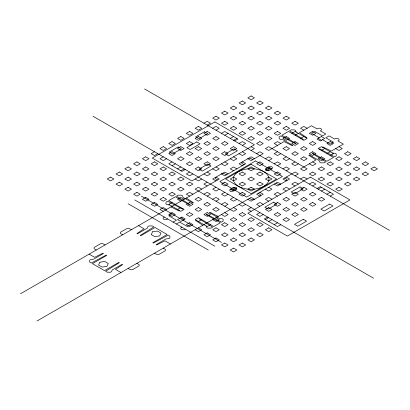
<?xml version="1.0" encoding="UTF-8"?>
<svg xmlns="http://www.w3.org/2000/svg" width="410" height="410" viewBox="0 0 410 410"><rect width="100%" height="100%" fill="white"/><g stroke="black" fill="none" stroke-linecap="round" stroke-linejoin="round"><path stroke-width="0.61" d="M154.483 151.741L151.188 153.642L154.483 155.544L157.778 153.642M203.903 123.21L207.199 121.304L210.489 123.21L207.199 125.111M163.267 156.815L159.972 158.716L163.267 160.617L166.562 158.716M212.687 128.279L215.983 126.377L219.278 128.279L215.983 130.18M172.051 161.883L168.756 163.785L181.932 171.395L185.228 169.494M221.472 133.352L224.767 131.451L237.943 139.057L234.648 140.958M172.051 165.691L175.347 163.785M224.767 135.254L228.062 133.352M177.545 168.858L180.841 166.957M230.261 138.426L233.551 136.525M180.841 170.76L184.136 168.858M233.551 140.328L236.847 138.426M189.625 172.031L186.33 173.932L189.625 175.834L192.92 173.932M239.045 143.495L242.341 141.593L245.636 143.495L242.341 145.401M201.705 179.006L198.409 180.907L195.114 179.006M251.125 150.47L254.42 148.569L251.125 146.667M172.051 202.463L168.761 204.364L180.841 211.34L184.136 209.438L168.756 200.562L175.347 196.759L189.62 205L190.173 204.682L176.443 196.123L178.089 195.175L181.384 195.175L182.486 195.806L183.034 197.394L192.915 203.099L193.464 202.781L186.33 198.025M207.199 182.173L203.903 184.075L207.199 185.976M256.614 153.642L259.909 151.741L263.205 153.642L251.125 160.617L247.83 158.716A2.332 1.343 0 0 1 251.125 158.716L252.77 159.664M291.761 133.352L295.051 131.451L307.136 138.426L303.841 140.328L288.466 131.451L281.88 135.254L296.153 143.495L295.605 143.813L280.778 135.889L279.133 136.837L279.133 138.739L280.23 139.374L282.977 139.692L292.858 145.396L292.309 145.714L284.074 141.593L268.699 150.47L265.403 148.569L268.699 146.667L307.136 168.858L303.841 170.76L300.545 168.858L315.92 159.982L308.786 155.226L309.335 154.908L319.216 160.617L319.764 162.201L320.866 162.837L324.161 162.837L325.806 161.883L312.077 153.325L312.63 153.007L326.903 161.248L333.494 157.445L318.114 148.569L321.409 146.667L333.489 153.642L330.199 155.544M20.5 293.765L219.278 179.006L215.983 177.099A2.332 1.343 0 0 0 215.983 179.006L217.628 179.954M295.051 135.254L298.347 133.352M164.364 217.049L163.815 217.361A2.332 1.343 0 0 0 163.815 219.268A2.332 1.343 0 0 0 167.111 219.268L167.659 218.95M177.545 209.438L180.841 207.537M203.903 194.222L207.199 192.321L210.489 194.222L207.199 196.123M215.983 187.247L212.687 189.148L215.983 191.05L219.278 189.148M265.403 158.716L268.699 156.815L271.989 158.716L268.699 160.617M277.483 151.741L274.188 153.642L277.483 155.544L280.778 153.642M300.545 138.426L303.841 136.525M172.051 213.876L168.761 215.778L176.449 220.216L173.153 222.117M179.739 210.709L179.19 211.027L170.955 206.901M183.034 208.808L182.486 209.12L167.659 201.197L166.009 202.15L166.009 204.052L167.111 204.682L169.853 205M302.744 139.692L303.292 139.374L289.568 130.816L291.213 129.862L294.508 129.862L295.605 130.498L296.153 132.082M306.039 137.791L306.588 137.473L299.449 132.717L311.528 125.742L317.017 128.914L317.565 128.596A2.332 1.343 0 0 1 320.861 128.596A2.332 1.343 0 0 1 320.861 130.498L320.312 130.816L325.801 133.988L322.511 135.889L314.824 131.451L311.528 133.352L319.216 137.791M212.687 199.296L215.983 197.389L219.278 199.296L215.983 201.197M224.767 192.321L221.472 194.222L224.767 196.123L228.062 194.222M274.188 163.785L277.483 161.883L280.778 163.785L277.483 165.691M286.267 156.815L282.972 158.716L286.267 160.617L289.562 158.716M176.449 224.024L179.739 222.117L187.426 226.556L190.722 224.654M181.937 227.191L181.389 227.509A2.332 1.343 0 0 0 181.389 229.41A2.332 1.343 0 0 0 184.684 229.41L185.233 229.093M221.472 204.364L224.767 202.463L228.062 204.364L224.767 206.266M233.551 197.389L230.261 199.296L233.551 201.197L236.847 199.296M282.972 168.858L286.267 166.957L289.562 168.858L286.267 170.76M295.051 161.883L291.761 163.785L295.051 165.691L298.347 163.785M196.211 220.221L195.662 220.534L202.801 225.29M199.506 218.315L198.958 218.632L212.682 227.191L211.037 228.144L207.742 228.144L206.645 227.509L206.097 225.925M319.216 149.204L319.764 148.886L334.591 156.81L336.241 155.861L336.241 153.955L335.139 153.325L332.397 153.007M322.511 147.298L323.059 146.985L331.295 151.105L343.375 144.13L337.886 140.963L338.434 140.645A2.332 1.343 0 0 0 338.434 138.744A2.332 1.343 0 0 0 335.139 138.744L334.591 139.057L329.097 135.889L325.801 137.791L333.489 142.229L330.199 144.13L322.511 139.692M198.409 221.487L201.705 219.581M321.409 150.47L324.705 148.569M36.972 321.03L251.125 197.389L254.42 199.296A2.332 1.343 0 0 1 251.125 199.296L249.48 198.343M326.903 153.642L330.199 151.741M210.489 224.654L207.199 226.556L195.114 219.581L198.409 217.679L213.784 226.561L220.37 222.753L206.097 214.512L206.645 214.194L221.472 222.123L223.117 221.169L223.117 219.268L222.02 218.632L219.273 218.315L209.392 212.611L209.94 212.293L218.176 216.413M245.636 204.364L242.341 206.266L239.045 204.364M295.051 175.834L298.347 173.932L295.051 172.031L282.972 179.006L286.267 180.907A2.332 1.343 0 0 0 286.267 179.006L284.622 178.053M251.125 207.537L247.83 209.438L251.125 211.34M300.545 179.006L303.841 177.099L307.136 179.006M259.909 212.611L256.614 214.512L259.909 216.413L263.205 214.512M309.33 184.075L312.625 182.173L315.92 184.075L312.625 185.976M267.602 217.049L264.306 218.95L277.483 226.561L280.778 224.659M317.022 188.518L320.318 186.617L333.494 194.222L330.199 196.123M265.403 219.581L268.699 217.679M318.114 189.148L321.409 187.247M268.699 221.487L271.989 219.581M321.409 191.05L324.705 189.148M274.188 224.654L277.483 222.753M326.903 194.222L330.199 192.321M307.136 128.279L303.841 126.377L300.545 128.279L303.841 130.18M338.983 146.667L342.278 148.569L338.983 150.47L335.687 148.569M318.114 138.426L321.409 140.328M280.778 143.495L277.483 141.593L274.188 143.495L277.483 145.401M312.625 161.883L315.92 163.785L312.625 165.691L309.33 163.785M144.597 88.97L389.5 230.364M242.341 151.741L245.636 153.642L242.341 155.544L239.045 153.642M254.42 158.716L251.125 156.815L239.045 163.785L242.341 165.691M286.267 177.099L289.562 179.006L277.483 185.976L274.188 184.075M298.347 184.075L295.051 182.173L291.761 184.075L295.051 185.976M233.551 156.815L236.847 158.716L233.551 160.617L230.261 158.716M289.562 189.148L286.267 187.247L282.972 189.148L286.267 191.05M243.986 164.738L242.341 163.785A2.332 1.343 0 0 1 242.341 161.883L245.636 163.785L224.767 175.834L221.472 173.932A2.332 1.343 0 0 1 224.767 173.932L226.417 174.88M275.833 183.126L277.483 184.075A2.332 1.343 0 0 0 280.778 184.075L277.483 182.173L256.614 194.222L259.909 196.123A2.332 1.343 0 0 0 259.909 194.222L258.264 193.269M224.767 161.883L228.062 163.785L224.767 165.691L221.472 163.785M236.847 168.858L233.551 166.957L230.261 168.858L233.551 170.76M268.699 187.247L271.989 189.148L268.699 191.05L265.403 189.148M280.778 194.222L277.483 192.321L274.188 194.222L277.483 196.123M215.983 166.957L219.278 168.858L215.983 170.76L212.687 168.858M228.062 173.932L224.767 172.031L212.687 179.006L215.983 180.907M259.909 192.321L263.205 194.222L251.125 201.197L247.83 199.296M271.989 199.296L268.699 197.389L265.403 199.296L268.699 201.197M207.199 172.031L210.489 173.932L207.199 175.834L203.903 173.932M263.205 204.364L259.909 202.463L256.614 204.364L259.909 206.266M92.983 116.235L373.577 278.231M201.705 189.148L198.409 187.247L195.114 189.148L233.551 211.34L236.847 209.438L233.551 207.537M192.92 194.222L189.625 192.321L186.33 194.222L189.625 196.123M224.767 212.611L228.062 214.512L224.767 216.413L221.472 214.512M184.136 199.296L180.841 197.389L177.545 199.296L180.841 201.197M215.983 217.679L219.278 219.581L215.983 221.487L212.687 219.581M166.562 209.438L163.267 207.537L159.972 209.438L163.267 211.34M180.841 217.679L184.136 219.581M198.409 227.827L201.705 229.728L198.409 231.629L195.114 229.728M141.301 196.123L221.472 242.412M134.711 199.931L214.881 246.215M128.12 203.734L208.29 250.018M138.559 225.608L144.053 228.78L136.914 233.536L137.463 233.849L147.349 228.144L147.897 226.561L148.994 225.925L152.289 225.925L153.934 226.879L140.21 235.437L140.758 235.755L155.036 227.509L167.116 234.484L152.838 242.725L153.386 243.043L168.213 235.12L169.858 236.068L169.858 237.974L168.761 238.605L166.014 238.922L156.133 244.632L156.681 244.944L164.917 240.824L170.406 243.996M131.42 229.728L129.77 228.775A2.332 1.343 0 0 0 126.48 228.775L120.986 231.947A2.332 1.343 0 0 0 120.986 233.849L122.636 234.802M163.267 248.117L164.917 249.065A2.332 1.343 0 0 1 164.917 250.966L159.423 254.138A2.332 1.343 0 0 1 156.128 254.138L154.483 253.185M105.062 244.944L103.417 243.996A2.332 1.343 0 0 0 100.122 243.996L94.628 247.163A2.332 1.343 0 0 0 94.628 249.065L96.278 250.018M136.909 263.333L138.559 264.286A2.332 1.343 0 0 1 138.559 266.187L133.065 269.355A2.332 1.343 0 0 1 129.77 269.355L128.125 268.406M89.139 254.138L94.633 257.311L102.869 253.19L103.417 253.508L93.536 259.212L90.789 259.53L89.693 260.165L89.693 262.067L91.338 263.015L106.164 255.092L106.713 255.409L92.434 263.651L104.514 270.626L118.792 262.385L119.341 262.702L105.616 271.261L107.261 272.209L110.556 272.209L111.653 271.579L112.202 269.99L122.088 264.286L122.636 264.604L115.497 269.36L120.986 272.527M99.845 262.221L98.538 265.039L102.111 267.1L106.984 266.346L108.291 263.527L104.719 261.467L99.845 262.221M152.561 231.788L151.254 234.602L154.821 236.662L159.7 235.909L161.007 233.095L157.435 231.035L152.561 231.788M110.551 177.099L107.261 179.006L110.551 180.907L113.847 179.006L110.551 177.099M119.341 172.031L116.045 173.932L119.341 175.834L122.636 173.932L119.341 172.031M128.125 166.957L124.83 168.858L128.125 170.76L131.42 168.858L128.125 166.957M136.909 161.883L133.614 163.785L136.909 165.691L140.205 163.785L136.909 161.883M145.699 156.815L142.403 158.716L145.699 160.617L148.989 158.716L145.699 156.815M163.267 146.667L159.972 148.569L163.267 150.47L166.562 148.569L163.267 146.667M172.051 141.593L168.761 143.495L172.051 145.401L175.347 143.495L172.051 141.593M180.841 136.525L177.545 138.426L180.841 140.328L184.136 138.426L180.841 136.525M189.625 131.451L186.33 133.352L189.625 135.254L192.92 133.352L189.625 131.451M198.409 126.377L195.114 128.279L198.409 130.18L201.705 128.279L198.409 126.377M215.983 116.235L212.687 118.136L215.983 120.038L219.278 118.136L215.983 116.235M224.767 111.161L221.472 113.063L224.767 114.964L228.062 113.063L224.767 111.161M233.551 106.087L230.261 107.989L233.551 109.89L236.847 107.989L233.551 106.087M242.341 101.014L239.045 102.92L242.341 104.822L245.636 102.92L242.341 101.014M251.125 95.945L247.83 97.846L251.125 99.748L254.42 97.846L251.125 95.945M214.886 121.939L152.284 158.081L191.824 180.907L254.42 144.766L214.886 121.939M178.089 146.985L169.304 152.054L172.6 153.955L181.384 148.886L178.089 146.985M204.446 131.764L195.662 136.837L198.958 138.739L207.742 133.67L204.446 131.764M119.341 182.173L116.045 184.075L119.341 185.976L122.636 184.075L119.341 182.173M128.125 177.099L124.83 179.006L128.125 180.907L131.42 179.006L128.125 177.099M136.909 172.031L133.614 173.932L136.909 175.834L140.205 173.932L136.909 172.031M145.699 166.957L142.403 168.858L145.699 170.76L148.989 168.858L145.699 166.957M154.483 161.883L151.188 163.785L154.483 165.691L157.778 163.785L154.483 161.883M172.051 151.741L168.761 153.642L172.051 155.544L175.347 153.642L172.051 151.741M180.841 146.667L177.545 148.569L180.841 150.47L184.136 148.569L180.841 146.667M189.625 141.593L186.33 143.495L189.625 145.401L192.92 143.495L189.625 141.593M198.409 136.525L195.114 138.426L198.409 140.328L201.705 138.426L198.409 136.525M207.199 131.451L203.903 133.352L207.199 135.254L210.489 133.352L207.199 131.451M224.767 121.304L221.472 123.21L224.767 125.111L228.062 123.21L224.767 121.304M233.551 116.235L230.261 118.136L233.551 120.038L236.847 118.136L233.551 116.235M242.341 111.161L239.045 113.063L242.341 114.964L245.636 113.063L242.341 111.161M251.125 106.087L247.83 107.989L251.125 109.89L254.42 107.989L251.125 106.087M259.909 101.014L256.614 102.92L259.909 104.822L263.205 102.92L259.909 101.014M196.759 141.911L186.878 147.615L190.173 149.517L200.054 143.813L196.759 141.911M128.125 187.247L124.83 189.148L128.125 191.05L131.42 189.148L128.125 187.247M136.909 182.173L133.614 184.075L136.909 185.976L140.205 184.075L136.909 182.173M145.699 177.099L142.403 179.006L145.699 180.907L148.989 179.006L145.699 177.099M154.483 172.031L151.188 173.932L154.483 175.834L157.778 173.932L154.483 172.031M163.267 166.957L159.972 168.858L163.267 170.76L166.562 168.858L163.267 166.957M180.841 156.815L177.545 158.716L180.841 160.617L184.136 158.716L180.841 156.815M189.625 151.741L186.33 153.642L189.625 155.544L192.92 153.642L189.625 151.741M198.409 146.667L195.114 148.569L198.409 150.47L201.705 148.569L198.409 146.667M207.199 141.593L203.903 143.495L207.199 145.401L210.489 143.495L207.199 141.593M215.983 136.525L212.687 138.426L215.983 140.328L219.278 138.426L215.983 136.525M233.551 126.377L230.261 128.279L233.551 130.18L236.847 128.279L233.551 126.377M242.341 121.304L239.045 123.21L242.341 125.111L245.636 123.21L242.341 121.304M251.125 116.235L247.83 118.136L251.125 120.038L254.42 118.136L251.125 116.235M259.909 111.161L256.614 113.063L259.909 114.964L263.205 113.063L259.909 111.161M268.699 106.087L265.403 107.989L268.699 109.89L271.989 107.989L268.699 106.087M136.909 192.321L133.614 194.222L136.909 196.123L140.205 194.222L136.909 192.321M145.699 187.247L142.403 189.148L145.699 191.05L148.989 189.148L145.699 187.247M154.483 182.173L151.188 184.075L154.483 185.976L157.778 184.075L154.483 182.173M163.267 177.099L159.972 179.006L163.267 180.907L166.562 179.006L163.267 177.099M172.051 172.031L168.761 173.932L172.051 175.834L175.347 173.932L172.051 172.031M189.625 161.883L186.33 163.785L189.625 165.691L192.92 163.785L189.625 161.883M198.409 156.815L195.114 158.716L198.409 160.617L201.705 158.716L198.409 156.815M207.199 151.741L203.903 153.642L207.199 155.544L210.489 153.642L207.199 151.741M215.983 146.667L212.687 148.569L215.983 150.47L219.278 148.569L215.983 146.667M224.767 141.593L221.472 143.495L224.767 145.401L228.062 143.495L224.767 141.593M242.341 131.451L239.045 133.352L242.341 135.254L245.636 133.352L242.341 131.451M251.125 126.377L247.83 128.279L251.125 130.18L254.42 128.279L251.125 126.377M259.909 121.304L256.614 123.21L259.909 125.111L263.205 123.21L259.909 121.304M268.699 116.235L265.403 118.136L268.699 120.038L271.989 118.136L268.699 116.235M277.483 111.161L274.188 113.063L277.483 114.964L280.778 113.063L277.483 111.161M145.699 197.389L142.403 199.296L145.699 201.197L148.989 199.296L145.699 197.389M154.483 192.321L151.188 194.222L154.483 196.123L157.778 194.222L154.483 192.321M163.267 187.247L159.972 189.148L163.267 191.05L166.562 189.148L163.267 187.247M172.051 182.173L168.761 184.075L172.051 185.976L175.347 184.075L172.051 182.173M180.841 177.099L177.545 179.006L180.841 180.907L184.136 179.006L180.841 177.099M198.409 166.957L195.114 168.858L198.409 170.76L201.705 168.858L198.409 166.957M207.199 161.883L203.903 163.785L207.199 165.691L210.489 163.785L207.199 161.883M215.983 156.815L212.687 158.716L215.983 160.617L219.278 158.716L215.983 156.815M224.767 151.741L221.472 153.642L224.767 155.544L228.062 153.642L224.767 151.741M233.551 146.667L230.261 148.569L233.551 150.47L236.847 148.569L233.551 146.667M251.125 136.525L247.83 138.426L251.125 140.328L254.42 138.426L251.125 136.525M259.909 131.451L256.614 133.352L259.909 135.254L263.205 133.352L259.909 131.451M268.699 126.377L265.403 128.279L268.699 130.18L271.989 128.279L268.699 126.377M277.483 121.304L274.188 123.21L277.483 125.111L280.778 123.21L277.483 121.304M286.267 116.235L282.972 118.136L286.267 120.038L289.562 118.136L286.267 116.235M207.742 164.102L198.958 169.176L202.253 171.078L211.037 166.004L207.742 164.102M234.1 148.886L225.315 153.955L228.611 155.861L237.395 150.788L234.1 148.886M154.483 202.463L151.188 204.364L154.483 206.266L157.778 204.364L154.483 202.463M163.267 197.389L159.972 199.296L163.267 201.197L166.562 199.296L163.267 197.389M172.051 192.321L168.761 194.222L172.051 196.123L175.347 194.222L172.051 192.321M180.841 187.247L177.545 189.148L180.841 191.05L184.136 189.148L180.841 187.247M189.625 182.173L186.33 184.075L189.625 185.976L192.92 184.075L189.625 182.173M259.909 141.593L256.614 143.495L259.909 145.401L263.205 143.495L259.909 141.593M268.699 136.525L265.403 138.426L268.699 140.328L271.989 138.426L268.699 136.525M277.483 131.451L274.188 133.352L277.483 135.254L280.778 133.352L277.483 131.451M286.267 126.377L282.972 128.279L286.267 130.18L289.562 128.279L286.267 126.377M295.051 121.304L291.761 123.21L295.051 125.111L298.347 123.21L295.051 121.304M286.267 136.525L282.972 138.426L286.267 140.328L289.562 138.426L286.267 136.525M255.517 160.935L219.827 181.538L246.733 197.077L282.423 176.469L255.517 160.935M251.125 164.292L225.649 179.006L251.125 193.715L276.601 179.006L251.125 164.292M172.051 212.611L168.761 214.512L172.051 216.413L175.347 214.512L172.051 212.611M189.625 202.463L186.33 204.364L189.625 206.266L192.92 204.364L189.625 202.463M198.409 197.389L195.114 199.296L198.409 201.197L201.705 199.296L198.409 197.389M224.767 182.173L221.472 184.075L224.767 185.976L228.062 184.075L224.767 182.173M233.551 177.099L230.261 179.006L233.551 180.907L236.847 179.006L233.551 177.099M242.341 172.031L239.045 173.932L242.341 175.834L245.636 173.932L242.341 172.031M251.125 166.957L247.83 168.858L251.125 170.76L254.42 168.858L251.125 166.957M259.909 161.883L256.614 163.785L259.909 165.691L263.205 163.785L259.909 161.883M286.267 146.667L282.972 148.569L286.267 150.47L289.562 148.569L286.267 146.667M295.051 141.593L291.761 143.495L295.051 145.401L298.347 143.495L295.051 141.593M312.625 131.451L309.33 133.352L312.625 135.254L315.92 133.352L312.625 131.451M181.937 217.049L177.545 219.581L180.841 221.487L185.233 218.95L181.937 217.049M189.625 212.611L186.33 214.512L189.625 216.413L192.92 214.512L189.625 212.611M198.409 207.537L195.114 209.438L198.409 211.34L201.705 209.438L198.409 207.537M207.199 202.463L203.903 204.364L207.199 206.266L210.489 204.364L207.199 202.463M233.551 187.247L230.261 189.148L233.551 191.05L236.847 189.148L233.551 187.247M242.341 182.173L239.045 184.075L242.341 185.976L245.636 184.075L242.341 182.173M251.125 177.099L247.83 179.006L251.125 180.907L254.42 179.006L251.125 177.099M259.909 172.031L256.614 173.932L259.909 175.834L263.205 173.932L259.909 172.031M268.699 166.957L265.403 168.858L268.699 170.76L271.989 168.858L268.699 166.957M295.051 151.741L291.761 153.642L295.051 155.544L298.347 153.642L295.051 151.741M303.841 146.667L300.545 148.569L303.841 150.47L307.136 148.569L303.841 146.667M312.625 141.593L309.33 143.495L312.625 145.401L315.92 143.495L312.625 141.593M321.409 136.525L317.017 139.057L320.312 140.963L324.705 138.426L321.409 136.525M189.625 222.753L186.33 224.654L189.625 226.556L192.92 224.654L189.625 222.753M207.199 212.611L203.903 214.512L207.199 216.413L210.489 214.512L207.199 212.611M215.983 207.537L212.687 209.438L215.983 211.34L219.278 209.438L215.983 207.537M242.341 192.321L239.045 194.222L242.341 196.123L245.636 194.222L242.341 192.321M251.125 187.247L247.83 189.148L251.125 191.05L254.42 189.148L251.125 187.247M259.909 182.173L256.614 184.075L259.909 185.976L263.205 184.075L259.909 182.173M268.699 177.099L265.403 179.006L268.699 180.907L271.989 179.006L268.699 177.099M277.483 172.031L274.188 173.932L277.483 175.834L280.778 173.932L277.483 172.031M303.841 156.815L300.545 158.716L303.841 160.617L307.136 158.716L303.841 156.815M312.625 151.741L309.33 153.642L312.625 155.544L315.92 153.642L312.625 151.741M330.199 141.593L326.903 143.495L330.199 145.401L333.489 143.495L330.199 141.593M321.409 156.815L318.114 158.716L321.409 160.617L324.705 158.716L321.409 156.815M207.199 232.9L203.903 234.802L207.199 236.703L210.489 234.802L207.199 232.9M215.983 227.827L212.687 229.728L215.983 231.629L219.278 229.728L215.983 227.827M224.767 222.753L221.472 224.654L224.767 226.556L228.062 224.654L224.767 222.753M233.551 217.679L230.261 219.581L233.551 221.487L236.847 219.581L233.551 217.679M242.341 212.611L239.045 214.512L242.341 216.413L245.636 214.512L242.341 212.611M312.625 172.031L309.33 173.932L312.625 175.834L315.92 173.932L312.625 172.031M321.409 166.957L318.114 168.858L321.409 170.76L324.705 168.858L321.409 166.957M330.199 161.883L326.903 163.785L330.199 165.691L333.489 163.785L330.199 161.883M338.983 156.815L335.687 158.716L338.983 160.617L342.278 158.716L338.983 156.815M347.767 151.741L344.472 153.642L347.767 155.544L351.062 153.642L347.767 151.741M310.426 177.099L247.83 213.241L287.364 236.068L349.966 199.926L310.426 177.099M273.639 202.15L264.855 207.219L268.15 209.12L276.934 204.052L273.639 202.15M299.997 186.929L291.213 192.003L294.508 193.904L303.292 188.836L299.997 186.929M215.983 237.969L212.687 239.87L215.983 241.777L219.278 239.87L215.983 237.969M224.767 232.9L221.472 234.802L224.767 236.703L228.062 234.802L224.767 232.9M233.551 227.827L230.261 229.728L233.551 231.629L236.847 229.728L233.551 227.827M242.341 222.753L239.045 224.654L242.341 226.556L245.636 224.654L242.341 222.753M251.125 217.679L247.83 219.581L251.125 221.487L254.42 219.581L251.125 217.679M268.699 207.537L265.403 209.438L268.699 211.34L271.989 209.438L268.699 207.537M277.483 202.463L274.188 204.364L277.483 206.266L280.778 204.364L277.483 202.463M286.267 197.389L282.972 199.296L286.267 201.197L289.562 199.296L286.267 197.389M295.051 192.321L291.761 194.222L295.051 196.123L298.347 194.222L295.051 192.321M303.841 187.247L300.545 189.148L303.841 191.05L307.136 189.148L303.841 187.247M321.409 177.099L318.114 179.006L321.409 180.907L324.705 179.006L321.409 177.099M330.199 172.031L326.903 173.932L330.199 175.834L333.489 173.932L330.199 172.031M338.983 166.957L335.687 168.858L338.983 170.76L342.278 168.858L338.983 166.957M347.767 161.883L344.472 163.785L347.767 165.691L351.062 163.785L347.767 161.883M356.551 156.815L353.261 158.716L356.551 160.617L359.847 158.716L356.551 156.815M224.767 243.043L221.472 244.944L224.767 246.846L228.062 244.944L224.767 243.043M233.551 237.969L230.261 239.87L233.551 241.777L236.847 239.87L233.551 237.969M242.341 232.9L239.045 234.802L242.341 236.703L245.636 234.802L242.341 232.9M251.125 227.827L247.83 229.728L251.125 231.629L254.42 229.728L251.125 227.827M259.909 222.753L256.614 224.654L259.909 226.556L263.205 224.654L259.909 222.753M277.483 212.611L274.188 214.512L277.483 216.413L280.778 214.512L277.483 212.611M286.267 207.537L282.972 209.438L286.267 211.34L289.562 209.438L286.267 207.537M295.051 202.463L291.761 204.364L295.051 206.266L298.347 204.364L295.051 202.463M303.841 197.389L300.545 199.296L303.841 201.197L307.136 199.296L303.841 197.389M312.625 192.321L309.33 194.222L312.625 196.123L315.92 194.222L312.625 192.321M330.199 182.173L326.903 184.075L330.199 185.976L333.489 184.075L330.199 182.173M338.983 177.099L335.687 179.006L338.983 180.907L342.278 179.006L338.983 177.099M347.767 172.031L344.472 173.932L347.767 175.834L351.062 173.932L347.767 172.031M356.551 166.957L353.261 168.858L356.551 170.76L359.847 168.858L356.551 166.957M365.341 161.883L362.045 163.785L365.341 165.691L368.636 163.785L365.341 161.883M233.551 248.117L230.261 250.018L233.551 251.919L236.847 250.018L233.551 248.117M242.341 243.043L239.045 244.944L242.341 246.846L245.636 244.944L242.341 243.043M251.125 237.969L247.83 239.87L251.125 241.777L254.42 239.87L251.125 237.969M259.909 232.9L256.614 234.802L259.909 236.703L263.205 234.802L259.909 232.9M268.699 227.827L265.403 229.728L268.699 231.629L271.989 229.728L268.699 227.827M286.267 217.679L282.972 219.581L286.267 221.487L289.562 219.581L286.267 217.679M295.051 212.611L291.761 214.512L295.051 216.413L298.347 214.512L295.051 212.611M303.841 207.537L300.545 209.438L303.841 211.34L307.136 209.438L303.841 207.537M312.625 202.463L309.33 204.364L312.625 206.266L315.92 204.364L312.625 202.463M321.409 197.389L318.114 199.296L321.409 201.197L324.705 199.296L321.409 197.389M338.983 187.247L335.687 189.148L338.983 191.05L342.278 189.148L338.983 187.247M347.767 182.173L344.472 184.075L347.767 185.976L351.062 184.075L347.767 182.173M356.551 177.099L353.261 179.006L356.551 180.907L359.847 179.006L356.551 177.099M365.341 172.031L362.045 173.932L365.341 175.834L368.636 173.932L365.341 172.031M374.125 166.957L370.83 168.858L374.125 170.76L377.42 168.858L374.125 166.957M303.292 219.268L294.508 224.342L297.803 226.243L306.588 221.169L303.292 219.268M329.65 204.052L320.866 209.12L324.161 211.027L332.946 205.953L329.65 204.052M230.543 191.188A1.942 1.122 0 0 0 233.567 190.337A1.942 1.122 0 0 0 230.784 189.251A1.942 1.122 0 0 0 230.543 191.188M241.116 187.544A17.861 10.311 0 0 0 268.939 179.739A17.861 10.311 0 0 0 243.32 169.73A17.861 10.311 0 0 0 241.116 187.544M234.423 188.974A1.553 0.897 0 0 0 236.754 188.2A1.553 0.897 0 0 0 234.423 187.421A1.553 0.897 0 0 0 234.423 188.974M269.529 168.679A1.942 1.122 0 0 0 272.553 167.828A1.942 1.122 0 0 0 269.77 166.742A1.942 1.122 0 0 0 269.529 168.679M266.274 170.586A1.553 0.897 0 0 0 268.601 169.812A1.553 0.897 0 0 0 266.274 169.033A1.553 0.897 0 0 0 266.274 170.586"/></g></svg>
